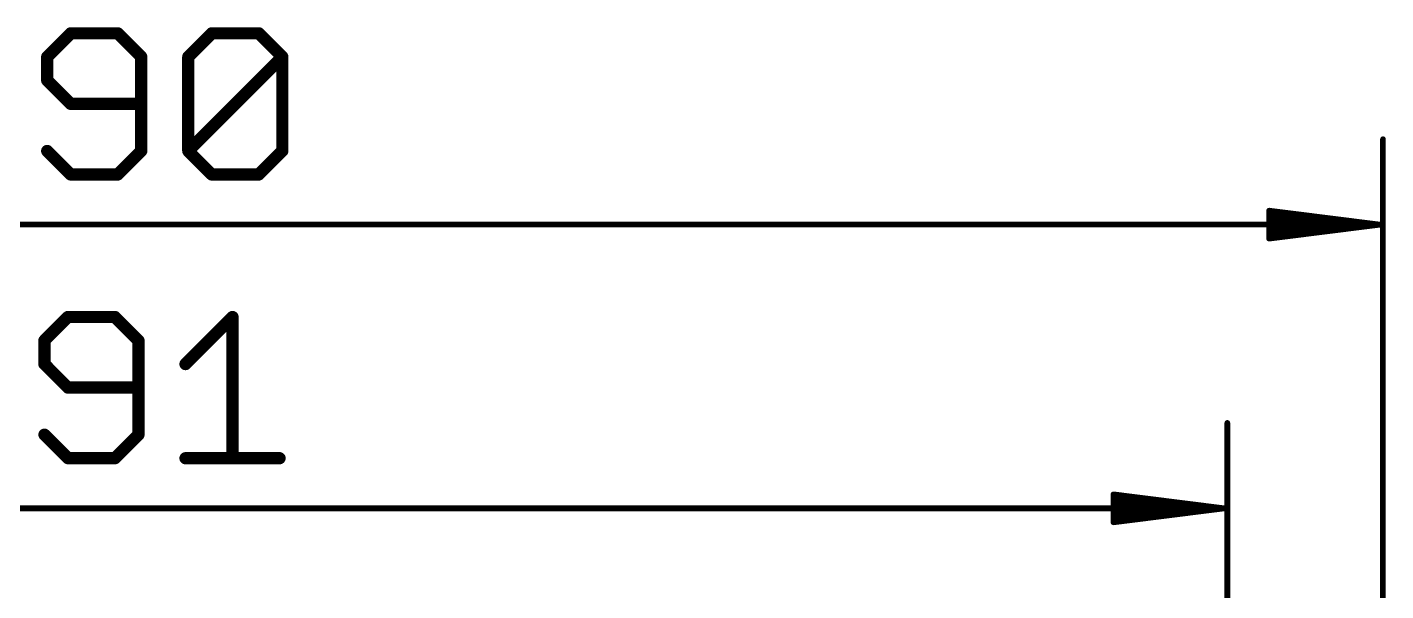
# Model space of a CAD drawing. Extents: x -5.3 to 82.2, y -21.4 to 68.5.
# Drawn here: x 34.05 to 65.09, y 55.65 to 68.52 of the extents above; entities that cross this region are included whole.
import ezdxf

# ---------------------------------------------------------------- set-up
doc = ezdxf.new("R2010")
doc.units = 0
doc.layers.add('47', color=253, linetype='CONTINUOUS')

msp = doc.modelspace()

# ---------------------------------------------------------------- linework, layer by layer
at = {"layer": '47'}
for points, const_width in [([(35.0433, 68.3761), (34.5061, 67.8388)], 0.2794), ([(36.1178, 68.3761), (35.0433, 68.3761)], 0.2794), ([(36.655, 67.8388), (36.1178, 68.3761)], 0.2794), ([(37.7289, 67.8388), (38.2661, 68.3761)], 0.2794), ([(38.2661, 68.3761), (39.3405, 68.3761)], 0.2794), ([(39.3405, 68.3761), (39.8778, 67.8388)], 0.2794), ([(34.5061, 67.8388), (34.5061, 67.3016)], 0.2794), ([(36.655, 65.6899), (36.655, 67.8388)], 0.2794), ([(37.7289, 65.6899), (37.7289, 67.8388)], 0.2794), ([(37.7289, 65.6899), (39.8778, 67.8388)], 0.2794), ([(39.8778, 67.8388), (39.8778, 65.6899)], 0.2794), ([(34.5061, 67.3016), (35.0433, 66.7644)], 0.2794), ([(35.0433, 66.7644), (36.655, 66.7644)], 0.2794), ([(34.5061, 65.6899), (35.0433, 65.1527)], 0.2794), ([(36.1178, 65.1527), (36.655, 65.6899)], 0.2794), ([(38.2661, 65.1527), (37.7289, 65.6899)], 0.2794), ([(39.8778, 65.6899), (39.3405, 65.1527)], 0.2794), ([(65.024, 34.798), (65.024, 65.958)], 0.13), ([(35.0433, 65.1527), (36.1178, 65.1527)], 0.2794), ([(39.3405, 65.1527), (38.2661, 65.1527)], 0.2794), ([(64.959, 64.008), (62.424, 64.3272)], 0.13), ([(62.424, 64.3272), (62.424, 63.6888)], 0.13), ([(64.959, 64.008), (62.424, 64.268)], 0.13), ([(0.192, 64.008), (64.959, 64.008)], 0.13), ([(64.959, 64.008), (62.424, 64.138)], 0.13), ([(62.424, 63.6888), (64.959, 64.008)], 0.13), ([(62.424, 63.878), (64.959, 64.008)], 0.13), ([(62.424, 63.748), (64.959, 64.008)], 0.13), ([(34.9798, 61.8991), (34.4426, 61.3618)], 0.2794), ([(36.0543, 61.8991), (34.9798, 61.8991)], 0.2794), ([(36.5915, 61.3618), (36.0543, 61.8991)], 0.2794), ([(37.6654, 60.8246), (38.7398, 61.8991)], 0.2794), ([(38.7398, 61.8991), (38.7398, 58.6757)], 0.2794), ([(34.4426, 61.3618), (34.4426, 60.8246)], 0.2794), ([(36.5915, 59.2129), (36.5915, 61.3618)], 0.2794), ([(34.4426, 60.8246), (34.9798, 60.2874)], 0.2794), ([(34.9798, 60.2874), (36.5915, 60.2874)], 0.2794), ([(34.4426, 59.2129), (34.9798, 58.6757)], 0.2794), ([(36.0543, 58.6757), (36.5915, 59.2129)], 0.2794), ([(61.468, 2.286), (61.468, 59.481)], 0.13), ([(34.9798, 58.6757), (36.0543, 58.6757)], 0.2794), ([(37.6654, 58.6757), (39.8143, 58.6757)], 0.2794), ([(61.403, 57.531), (58.868, 57.8502)], 0.13), ([(58.868, 57.8502), (58.868, 57.2118)], 0.13), ([(61.403, 57.531), (58.868, 57.791)], 0.13), ([(3.621, 57.531), (61.403, 57.531)], 0.13), ([(61.403, 57.531), (58.868, 57.661)], 0.13), ([(58.868, 57.2118), (61.403, 57.531)], 0.13), ([(58.868, 57.401), (61.403, 57.531)], 0.13), ([(58.868, 57.271), (61.403, 57.531)], 0.13)]:
    msp.add_lwpolyline(points, dxfattribs=dict(at, const_width=const_width))
for points, const_width in [([(35.0433, 68.4459, 1), (35.0433, 68.3062)], 0.1397), ([(35.0927, 68.3267, 1), (34.994, 68.4254)], 0.1397), ([(36.1672, 68.4254, 1), (36.0684, 68.3267)], 0.1397), ([(36.1178, 68.3062, 1), (36.1178, 68.4459)], 0.1397), ([(38.2661, 68.4459, 1), (38.2661, 68.3062)], 0.1397), ([(38.3155, 68.3267, 1), (38.2167, 68.4254)], 0.1397), ([(39.3899, 68.4254, 1), (39.2912, 68.3267)], 0.1397), ([(39.3405, 68.3062, 1), (39.3405, 68.4459)], 0.1397), ([(34.4567, 67.8882, 1), (34.5555, 67.7894)], 0.1397), ([(34.576, 67.8388, 1), (34.4363, 67.8388)], 0.1397), ([(36.7249, 67.8388, 1), (36.5852, 67.8388)], 0.1397), ([(36.6056, 67.7894, 1), (36.7044, 67.8882)], 0.1397), ([(37.7987, 67.8388, 1), (37.659, 67.8388)], 0.1397), ([(37.6795, 67.8882, 1), (37.7783, 67.7894)], 0.1397), ([(39.9476, 67.8388, 1), (39.8079, 67.8388)], 0.1397), ([(39.9272, 67.7894, 1), (39.8284, 67.8882)], 0.1397), ([(39.8284, 67.7894, 1), (39.9272, 67.8882)], 0.1397), ([(34.5555, 67.351, 1), (34.4567, 67.2522)], 0.1397), ([(34.4363, 67.3016, 1), (34.576, 67.3016)], 0.1397), ([(35.0433, 66.8342, 1), (35.0433, 66.6945)], 0.1397), ([(34.994, 66.715, 1), (35.0927, 66.8138)], 0.1397), ([(36.655, 66.6945, 1), (36.655, 66.8342)], 0.1397), ([(34.5555, 65.7393, 1), (34.4567, 65.6405)], 0.1397), ([(36.7044, 65.6405, 1), (36.6056, 65.7393)], 0.1397), ([(37.7783, 65.7393, 1), (37.6795, 65.6405)], 0.1397), ([(37.6795, 65.7393, 1), (37.7783, 65.6405)], 0.1397), ([(39.9272, 65.6405, 1), (39.8284, 65.7393)], 0.1397), ([(65.0565, 65.958, 1), (64.9915, 65.958)], 0.065), ([(36.5852, 65.6899, 1), (36.7249, 65.6899)], 0.1397), ([(37.659, 65.6899, 1), (37.7987, 65.6899)], 0.1397), ([(39.8079, 65.6899, 1), (39.9476, 65.6899)], 0.1397), ([(35.0433, 65.2226, 1), (35.0433, 65.0829)], 0.1397), ([(34.994, 65.1033, 1), (35.0927, 65.2021)], 0.1397), ([(36.0684, 65.2021, 1), (36.1672, 65.1033)], 0.1397), ([(36.1178, 65.0829, 1), (36.1178, 65.2226)], 0.1397), ([(38.2661, 65.2226, 1), (38.2661, 65.0829)], 0.1397), ([(38.2167, 65.1033, 1), (38.3155, 65.2021)], 0.1397), ([(39.2912, 65.2021, 1), (39.3899, 65.1033)], 0.1397), ([(39.3405, 65.0829, 1), (39.3405, 65.2226)], 0.1397), ([(62.4281, 64.3595, 1), (62.4199, 64.295)], 0.065), ([(62.4565, 64.3272, 1), (62.3915, 64.3272)], 0.065), ([(62.4273, 64.3003, 1), (62.4207, 64.2357)], 0.065), ([(62.4257, 64.1705, 1), (62.4223, 64.1055)], 0.065), ([(64.9631, 63.9758, 1), (64.9549, 64.0402)], 0.065), ([(64.9549, 63.9758, 1), (64.9631, 64.0402)], 0.065), ([(64.9623, 63.9757, 1), (64.9557, 64.0403)], 0.065), ([(64.9557, 63.9757, 1), (64.9623, 64.0403)], 0.065), ([(64.9573, 63.9755, 1), (64.9607, 64.0405)], 0.065), ([(64.9607, 63.9755, 1), (64.9573, 64.0405)], 0.065), ([(64.959, 63.9755, 1), (64.959, 64.0405)], 0.065), ([(62.4223, 63.9105, 1), (62.4257, 63.8455)], 0.065), ([(62.4207, 63.7803, 1), (62.4273, 63.7157)], 0.065), ([(62.4199, 63.721, 1), (62.4281, 63.6565)], 0.065), ([(62.3915, 63.6888, 1), (62.4565, 63.6888)], 0.065), ([(34.9798, 61.9689, 1), (34.9798, 61.8292)], 0.1397), ([(35.0292, 61.8497, 1), (34.9305, 61.9484)], 0.1397), ([(36.1037, 61.9484, 1), (36.0049, 61.8497)], 0.1397), ([(36.0543, 61.8292, 1), (36.0543, 61.9689)], 0.1397), ([(38.8097, 61.8991, 1), (38.67, 61.8991)], 0.1397), ([(38.7892, 61.8497, 1), (38.6904, 61.9484)], 0.1397), ([(34.5125, 61.3618, 1), (34.3728, 61.3618)], 0.1397), ([(34.3932, 61.4112, 1), (34.492, 61.3124)], 0.1397), ([(36.6614, 61.3618, 1), (36.5217, 61.3618)], 0.1397), ([(36.5421, 61.3124, 1), (36.6409, 61.4112)], 0.1397), ([(34.492, 60.874, 1), (34.3932, 60.7752)], 0.1397), ([(34.3728, 60.8246, 1), (34.5125, 60.8246)], 0.1397), ([(37.616, 60.874, 1), (37.7148, 60.7752)], 0.1397), ([(34.9798, 60.3572, 1), (34.9798, 60.2175)], 0.1397), ([(34.9305, 60.238, 1), (35.0292, 60.3368)], 0.1397), ([(36.5915, 60.2175, 1), (36.5915, 60.3572)], 0.1397), ([(34.492, 59.2623, 1), (34.3932, 59.1635)], 0.1397), ([(36.6409, 59.1635, 1), (36.5421, 59.2623)], 0.1397), ([(61.5005, 59.481, 1), (61.4355, 59.481)], 0.065), ([(36.5217, 59.2129, 1), (36.6614, 59.2129)], 0.1397), ([(34.9798, 58.7456, 1), (34.9798, 58.6059)], 0.1397), ([(34.9305, 58.6263, 1), (35.0292, 58.7251)], 0.1397), ([(36.0049, 58.7251, 1), (36.1037, 58.6263)], 0.1397), ([(36.0543, 58.6059, 1), (36.0543, 58.7456)], 0.1397), ([(37.6654, 58.7456, 1), (37.6654, 58.6059)], 0.1397), ([(38.67, 58.6757, 1), (38.8097, 58.6757)], 0.1397), ([(39.8143, 58.6059, 1), (39.8143, 58.7456)], 0.1397), ([(58.8721, 57.8825, 1), (58.8639, 57.818)], 0.065), ([(58.9005, 57.8502, 1), (58.8355, 57.8502)], 0.065), ([(58.8713, 57.8233, 1), (58.8647, 57.7587)], 0.065), ([(58.8697, 57.6935, 1), (58.8663, 57.6285)], 0.065), ([(58.8663, 57.4335, 1), (58.8697, 57.3685)], 0.065), ([(61.4071, 57.4988, 1), (61.3989, 57.5632)], 0.065), ([(61.3989, 57.4988, 1), (61.4071, 57.5632)], 0.065), ([(61.4063, 57.4987, 1), (61.3997, 57.5633)], 0.065), ([(61.3997, 57.4987, 1), (61.4063, 57.5633)], 0.065), ([(61.4013, 57.4985, 1), (61.4047, 57.5635)], 0.065), ([(61.4047, 57.4985, 1), (61.4013, 57.5635)], 0.065), ([(61.403, 57.4985, 1), (61.403, 57.5635)], 0.065), ([(58.8647, 57.3033, 1), (58.8713, 57.2387)], 0.065), ([(58.8639, 57.244, 1), (58.8721, 57.1795)], 0.065), ([(58.8355, 57.2118, 1), (58.9005, 57.2118)], 0.065)]:
    msp.add_lwpolyline(points, format="xyb", dxfattribs=dict(at, const_width=const_width))

doc.saveas('drawing.dxf')
